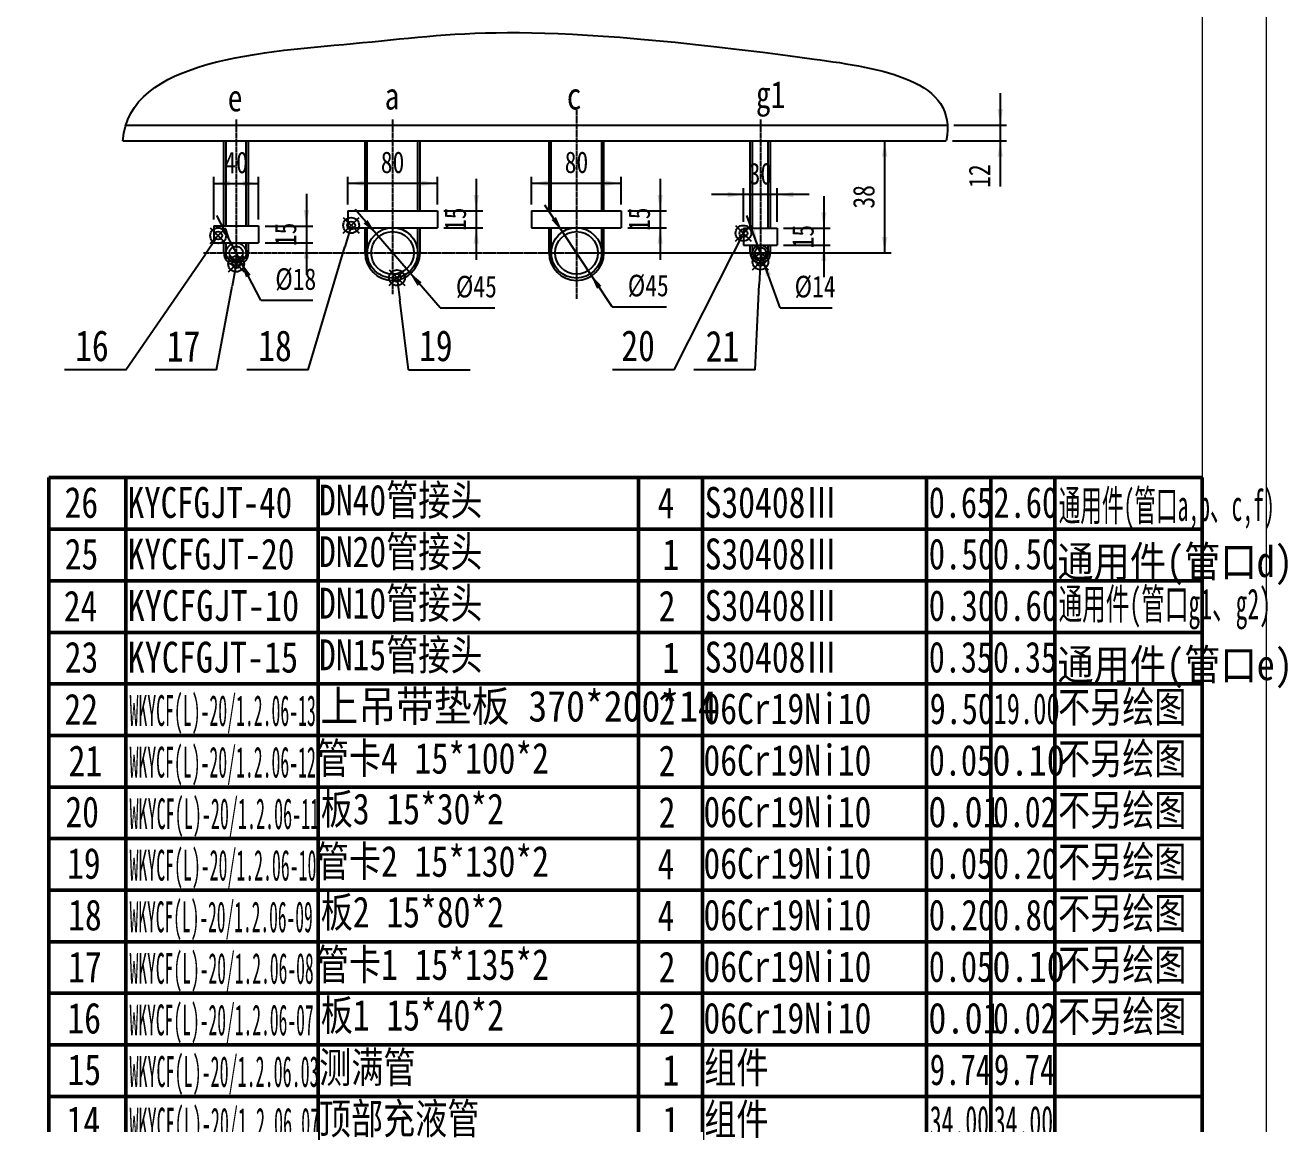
# Model space of a CAD drawing. Header units: millimetres. Extents: x 1505 to 130937, y -44938 to 37032.
# Drawn here: x 79370 to 82326, y 1 to 2573 of the extents above; entities that cross this region are included whole.
import ezdxf

# ---------------------------------------------------------------- set-up
doc = ezdxf.new("R2010")
doc.units = ezdxf.units.MM
doc.linetypes.add('AM_ISO08W050', pattern=[16, 13, -1, 1, -1])
for name, color, linetype, lineweight in [('1轮廓实线层', 7, 'Continuous', 18), ('AM_0', 7, 'Continuous', 50), ('AM_12', 7, 'Continuous', 50), ('AM_5', 3, 'Continuous', 25), ('AM_7', 4, 'AM_ISO08W050', 25), ('AM_PAREF', 4, 'Continuous', 25), ('CDRAFT0', 7, 'Continuous', 18), ('TILE1', 5, 'Continuous', 18)]:
    doc.layers.add(name, color=color, linetype=linetype, lineweight=lineweight)
doc.styles.get("Standard").update_dxf_attribs({"font": 'txt', "width": 0.8})
doc.styles.add('UserTxtStyle112', font='', dxfattribs={"width": 0.423876})
doc.styles.add('UserTxtStyle119', font='', dxfattribs={"width": 0.765565})
doc.styles.add('UserTxtStyle129', font='', dxfattribs={"width": 0.771336})
doc.styles.add('UserTxtStyle160', font='', dxfattribs={"width": 0.415421})
doc.styles.add('UserTxtStyle162', font='', dxfattribs={"width": 0.731679})
doc.styles.add('UserTxtStyle165', font='', dxfattribs={"width": 0.417623})
doc.styles.add('UserTxtStyle166', font='', dxfattribs={"width": 0.422585})
doc.styles.add('UserTxtStyle167', font='', dxfattribs={"width": 0.898034})
doc.styles.add('UserTxtStyle168', font='', dxfattribs={"width": 0.811929})
doc.styles.add('UserTxtStyle169', font='', dxfattribs={"width": 0.86124})
doc.styles.add('UserTxtStyle170', font='', dxfattribs={"width": 0.816706})
doc.styles.add('UserTxtStyle171', font='', dxfattribs={"width": 0.561509})
doc.styles.add('UserTxtStyle172', font='', dxfattribs={"width": 0.793719})
doc.styles.add('UserTxtStyle173', font='', dxfattribs={"width": 0.782704})
doc.styles.add('UserTxtStyle174', font='', dxfattribs={"width": 0.513872})
doc.styles.add('UserTxtStyle32', font='', dxfattribs={"width": 0.758962})
doc.styles.add('UserTxtStyle34', font='', dxfattribs={"width": 0.8628})
doc.styles.add('UserTxtStyle35', font='', dxfattribs={"width": 0.780367})
doc.styles.add('UserTxtStyle48', font='', dxfattribs={"width": 0.630578})
doc.styles.add('UserTxtStyle65', font='', dxfattribs={"width": 0.565364})
doc.styles.add('UserTxtStyle91', font='', dxfattribs={"width": 0.429014})
doc.styles.add('UserTxtStyle93', font='', dxfattribs={"width": 0.43037})
doc.styles.get('UserTxtStyle112').set_extended_font_data('宋体')
doc.styles.get('UserTxtStyle119').set_extended_font_data('宋体')
doc.styles.get('UserTxtStyle129').set_extended_font_data('宋体')
doc.styles.get('UserTxtStyle160').set_extended_font_data('宋体')
doc.styles.get('UserTxtStyle162').set_extended_font_data('宋体')
doc.styles.get('UserTxtStyle165').set_extended_font_data('宋体')
doc.styles.get('UserTxtStyle166').set_extended_font_data('宋体')
doc.styles.get('UserTxtStyle167').set_extended_font_data('宋体')
doc.styles.get('UserTxtStyle168').set_extended_font_data('宋体')
doc.styles.get('UserTxtStyle169').set_extended_font_data('宋体')
doc.styles.get('UserTxtStyle170').set_extended_font_data('宋体')
doc.styles.get('UserTxtStyle171').set_extended_font_data('宋体')
doc.styles.get('UserTxtStyle172').set_extended_font_data('宋体')
doc.styles.get('UserTxtStyle173').set_extended_font_data('宋体')
doc.styles.get('UserTxtStyle174').set_extended_font_data('宋体')
doc.styles.get('UserTxtStyle32').set_extended_font_data('宋体')
doc.styles.get('UserTxtStyle34').set_extended_font_data('宋体')
doc.styles.get('UserTxtStyle35').set_extended_font_data('宋体')
doc.styles.get('UserTxtStyle48').set_extended_font_data('宋体')
doc.styles.get('UserTxtStyle65').set_extended_font_data('宋体')
doc.styles.get('UserTxtStyle91').set_extended_font_data('宋体')
doc.styles.get('UserTxtStyle93').set_extended_font_data('宋体')
doc.dimstyles.new('AM_GB$0', dxfattribs={"dimtxt": 3.371484, "dimasz": 2.5, "dimexe": 1, "dimexo": 1, "dimgap": 2.088633, "dimtad": 1, "dimdsep": 46, "dimtxsty": 'Standard', "dimblk": 'NONE', "dimcen": 0, "dimdle": 5, "dimclrd": 256, "dimclre": 256, "dimclrt": 2, "dimadec": 0, "dimazin": 2, "dimtfac": 0.707107, "dimtdec": 3, "dimtmove": 2, "dimatfit": 3, "dimfxl": 1, "dimfrac": 2, "dimtolj": 1, "dimlwd": 18, "dimarcsym": 0})
doc.dimstyles.new('AM_GB$3', dxfattribs={"dimtxt": 3.371484, "dimasz": 2.5, "dimexe": 1, "dimexo": 1, "dimgap": 2.088633, "dimtad": 1, "dimdsep": 46, "dimtxsty": 'Standard', "dimblk": 'NONE', "dimcen": 0, "dimdle": 5, "dimclrd": 256, "dimclre": 256, "dimclrt": 2, "dimadec": 0, "dimazin": 2, "dimtfac": 0.707107, "dimtdec": 3, "dimtmove": 2, "dimatfit": 0, "dimfxl": 1, "dimfrac": 2, "dimtolj": 1, "dimlwd": 18, "dimarcsym": 0})

# ---------------------------------------------------------------- blocks, each defined once
blk = doc.blocks.new('*X742')
at = {"layer": 'CDRAFT0'}
blk.add_lwpolyline([(375, 150), (375, 12465), (8760, 12465), (8760, 150), (375, 150)], dxfattribs=at)
at = {"layer": 'TILE1'}
blk.add_lwpolyline([(0, 12615), (8910, 12615), (8910, 0), (0, 0)], dxfattribs=at)
blk = doc.blocks.new('*X787')
at = {"layer": 'AM_5'}
for points in [[(80028.3, 2103.3), (80034.6, 2140.8), (80022.1, 2140.8)], [(80028.3, 2064), (80034.6, 2026.5), (80022.1, 2026.5)]]:
    blk.add_hatch(color=256, dxfattribs=at).paths.add_polyline_path(points, flags=0)
for p, q in [((80028.3, 2178.3), (80028.3, 1989)), ((79931.4, 2103.3), (80043.3, 2103.3)), ((79931.4, 2064), (80043.3, 2064))]:
    blk.add_line(p, q, dxfattribs=at)
at = {"layer": 'AM_5', "color": 2, "insert": (79979.6, 2083.7), "char_height": 50.57, "width": 105, "attachment_point": 5, "rotation": 90, "line_spacing_factor": 1.37}
blk.add_mtext('15', dxfattribs=at)
blk = doc.blocks.new('_NONE')
blk = doc.blocks.new('*X788')
at = {"layer": 'AM_5'}
for points in [[(79811.4, 2203.1), (79848.9, 2209.3), (79848.9, 2196.8)], [(79916.4, 2203.1), (79878.9, 2209.3), (79878.9, 2196.8)]]:
    blk.add_hatch(color=256, dxfattribs=at).paths.add_polyline_path(points, flags=0)
for p, q in [((79811.4, 2118.3), (79811.4, 2218.1)), ((79916.4, 2118.3), (79916.4, 2218.1)), ((79811.4, 2203.1), (79916.4, 2203.1))]:
    blk.add_line(p, q, dxfattribs=at)
at = {"layer": 'AM_5', "color": 2, "insert": (79863.9, 2251.8), "char_height": 50.57, "width": 105, "attachment_point": 5, "line_spacing_factor": 1.37}
blk.add_mtext('40', dxfattribs=at)
blk = doc.blocks.new('*X789')
at = {"layer": 'AM_5'}
for points in [[(79853, 2061.3), (79830.2, 2091.7), (79841.3, 2097.5)], [(79874.8, 2019.4), (79886.6, 1983.2), (79897.7, 1989)]]:
    blk.add_hatch(color=256, dxfattribs=at).paths.add_polyline_path(points, flags=0)
for q in [(79818.4, 2127.9), (80043.2, 1929.3)]:
    blk.add_line((79921.7, 1929.3), q, dxfattribs=at)
at = {"layer": 'AM_5', "color": 2, "insert": (80003.4, 1978), "char_height": 50.57, "width": 147, "attachment_point": 5, "line_spacing_factor": 1.37}
blk.add_mtext('%%C18', dxfattribs=at)
blk = doc.blocks.new('*X790')
at = {"layer": 'AM_5'}
for points in [[(80426, 2138.8), (80432.2, 2176.3), (80419.7, 2176.3)], [(80426, 2099.4), (80432.2, 2061.9), (80419.7, 2061.9)]]:
    blk.add_hatch(color=256, dxfattribs=at).paths.add_polyline_path(points, flags=0)
for p, q in [((80426, 2213.8), (80426, 2024.4)), ((80350, 2138.8), (80441, 2138.8)), ((80350, 2099.4), (80441, 2099.4))]:
    blk.add_line(p, q, dxfattribs=at)
at = {"layer": 'AM_5', "color": 2, "insert": (80377.2, 2119.1), "char_height": 50.57, "width": 105, "attachment_point": 5, "rotation": 90, "line_spacing_factor": 1.37}
blk.add_mtext('15', dxfattribs=at)
blk = doc.blocks.new('*X791')
at = {"layer": 'AM_5'}
for points in [[(80125, 2203.5), (80162.5, 2209.7), (80162.5, 2197.2)], [(80335, 2203.5), (80297.5, 2209.7), (80297.5, 2197.2)]]:
    blk.add_hatch(color=256, dxfattribs=at).paths.add_polyline_path(points, flags=0)
for p, q in [((80125, 2153.8), (80125, 2218.5)), ((80335, 2153.8), (80335, 2218.5)), ((80125, 2203.5), (80335, 2203.5))]:
    blk.add_line(p, q, dxfattribs=at)
at = {"layer": 'AM_5', "color": 2, "insert": (80230, 2252.2), "char_height": 50.57, "width": 105, "attachment_point": 5, "line_spacing_factor": 1.37}
blk.add_mtext('80', dxfattribs=at)
blk = doc.blocks.new('*X792')
at = {"layer": 'AM_5'}
for points in [[(80191.3, 2085), (80162.1, 2109.2), (80171.5, 2117.4)], [(80268.7, 1995.7), (80288.5, 1963.3), (80298, 1971.5)]]:
    blk.add_hatch(color=256, dxfattribs=at).paths.add_polyline_path(points, flags=0)
for q in [(80142.2, 2141.7), (80469.1, 1911.6)]:
    blk.add_line((80341.6, 1911.6), q, dxfattribs=at)
at = {"layer": 'AM_5', "color": 2, "insert": (80426.3, 1960.3), "char_height": 50.57, "width": 159, "attachment_point": 5, "line_spacing_factor": 1.37}
blk.add_mtext('%%C45', dxfattribs=at)
blk = doc.blocks.new('*X793')
at = {"layer": 'AM_5'}
for points in [[(81239.7, 2098.1), (81246, 2135.6), (81233.5, 2135.6)], [(81239.7, 2058.7), (81246, 2021.2), (81233.5, 2021.2)]]:
    blk.add_hatch(color=256, dxfattribs=at).paths.add_polyline_path(points, flags=0)
for p, q in [((81239.7, 2173.1), (81239.7, 1983.7)), ((81145.7, 2098.1), (81254.7, 2098.1)), ((81145.7, 2058.7), (81254.7, 2058.7))]:
    blk.add_line(p, q, dxfattribs=at)
at = {"layer": 'AM_5', "color": 2, "insert": (81191, 2078.4), "char_height": 50.57, "width": 105, "attachment_point": 5, "rotation": 90, "line_spacing_factor": 1.37}
blk.add_mtext('15', dxfattribs=at)
blk = doc.blocks.new('*X794')
at = {"layer": 'AM_5'}
for points in [[(81051.9, 2176.9), (81014.4, 2170.6), (81014.4, 2183.1)], [(81130.7, 2176.9), (81168.2, 2170.6), (81168.2, 2183.1)]]:
    blk.add_hatch(color=256, dxfattribs=at).paths.add_polyline_path(points, flags=0)
for p, q in [((81051.9, 2113.1), (81051.9, 2191.9)), ((81130.7, 2113.1), (81130.7, 2191.9)), ((81205.7, 2176.9), (80976.9, 2176.9))]:
    blk.add_line(p, q, dxfattribs=at)
at = {"layer": 'AM_5', "color": 2, "insert": (81091.3, 2225.6), "char_height": 50.57, "width": 105, "attachment_point": 5, "line_spacing_factor": 1.37}
blk.add_mtext('30', dxfattribs=at)
blk = doc.blocks.new('*X795')
at = {"layer": 'AM_5'}
for points in [[(81085.1, 2057.6), (81066.5, 2090.8), (81078.3, 2095)], [(81097.5, 2023.1), (81104.3, 1985.7), (81116.1, 1989.9)]]:
    blk.add_hatch(color=256, dxfattribs=at).paths.add_polyline_path(points, flags=0)
for q in [(81059.7, 2128.2), (81259, 1911.7)]:
    blk.add_line((81137.5, 1911.7), q, dxfattribs=at)
at = {"layer": 'AM_5', "color": 2, "insert": (81219.3, 1960.4), "char_height": 50.57, "width": 150, "attachment_point": 5, "line_spacing_factor": 1.37}
blk.add_mtext('%%C14', dxfattribs=at)
blk = doc.blocks.new('*X796')
at = {"layer": 'AM_PAREF'}
for p, q in [((79803.3, 2062.4), (79840, 2099.1)), ((79803.3, 2099.1), (79840, 2062.4))]:
    blk.add_line(p, q, dxfattribs=at)
blk.add_circle((79821.7, 2080.8), 18.4, dxfattribs=at)
blk = doc.blocks.new('*X797')
at = {"layer": 'AM_PAREF'}
for p, q in [((79845.6, 1996), (79882.3, 2032.7)), ((79845.6, 2032.7), (79882.3, 1996))]:
    blk.add_line(p, q, dxfattribs=at)
for radius in [18.4, 9.19]:
    blk.add_circle((79863.9, 2014.3), radius, dxfattribs=at)
blk = doc.blocks.new('*X798')
at = {"layer": 'AM_PAREF'}
for p, q in [((81033.1, 2068.1), (81069.8, 2104.8)), ((81033.1, 2104.8), (81069.8, 2068.1))]:
    blk.add_line(p, q, dxfattribs=at)
blk.add_circle((81051.4, 2086.4), 18.4, dxfattribs=at)
blk = doc.blocks.new('*X799')
at = {"layer": 'AM_PAREF'}
for p, q in [((81072.9, 2000.8), (81109.7, 2037.6)), ((81072.9, 2037.6), (81109.7, 2000.8))]:
    blk.add_line(p, q, dxfattribs=at)
for radius in [18.4, 9.19]:
    blk.add_circle((81091.3, 2019.2), radius, dxfattribs=at)
blk = doc.blocks.new('*X814')
at = {"layer": 'AM_PAREF'}
for p, q in [((80114.7, 2086.4), (80151.5, 2123.2)), ((80114.7, 2123.2), (80151.5, 2086.4))]:
    blk.add_line(p, q, dxfattribs=at)
blk.add_circle((80133.1, 2104.8), 18.4, dxfattribs=at)
blk = doc.blocks.new('*X815')
at = {"layer": 'AM_PAREF'}
for p, q in [((80222, 1963.8), (80258.8, 2000.6)), ((80222, 2000.6), (80258.8, 1963.8))]:
    blk.add_line(p, q, dxfattribs=at)
blk.add_circle((80240.4, 1982.2), 18.4, dxfattribs=at)
blk = doc.blocks.new('*X833')
at = {"layer": 'AM_5'}
for points in [[(80856.6, 2138.8), (80862.8, 2176.3), (80850.3, 2176.3)], [(80856.6, 2099.4), (80862.8, 2061.9), (80850.3, 2061.9)]]:
    blk.add_hatch(color=256, dxfattribs=at).paths.add_polyline_path(points, flags=0)
for p, q in [((80856.6, 2213.8), (80856.6, 2024.4)), ((80780.6, 2138.8), (80871.6, 2138.8)), ((80780.6, 2099.4), (80871.6, 2099.4))]:
    blk.add_line(p, q, dxfattribs=at)
at = {"layer": 'AM_5', "color": 2, "insert": (80807.8, 2119.1), "char_height": 50.57, "width": 105, "attachment_point": 5, "rotation": 90, "line_spacing_factor": 1.37}
blk.add_mtext('15', dxfattribs=at)
blk = doc.blocks.new('*X834')
at = {"layer": 'AM_5'}
for points in [[(80555.6, 2203.5), (80593.1, 2209.7), (80593.1, 2197.2)], [(80765.6, 2203.5), (80728.1, 2209.7), (80728.1, 2197.2)]]:
    blk.add_hatch(color=256, dxfattribs=at).paths.add_polyline_path(points, flags=0)
for p, q in [((80555.6, 2153.8), (80555.6, 2218.5)), ((80765.6, 2153.8), (80765.6, 2218.5)), ((80555.6, 2203.5), (80765.6, 2203.5))]:
    blk.add_line(p, q, dxfattribs=at)
at = {"layer": 'AM_5', "color": 2, "insert": (80660.6, 2252.2), "char_height": 50.57, "width": 105, "attachment_point": 5, "line_spacing_factor": 1.37}
blk.add_mtext('80', dxfattribs=at)
blk = doc.blocks.new('*X835')
at = {"layer": 'AM_5'}
for points in [[(80628.1, 2089.7), (80602.2, 2117.5), (80612.7, 2124.4)], [(80693.1, 1991), (80708.6, 1956.3), (80719, 1963.2)]]:
    blk.add_hatch(color=256, dxfattribs=at).paths.add_polyline_path(points, flags=0)
for q in [(80586.8, 2152.3), (80871.4, 1914.1)]:
    blk.add_line((80743.9, 1914.1), q, dxfattribs=at)
at = {"layer": 'AM_5', "color": 2, "insert": (80828.7, 1962.8), "char_height": 50.57, "width": 159, "attachment_point": 5, "line_spacing_factor": 1.37}
blk.add_mtext('%%C45', dxfattribs=at)
blk = doc.blocks.new('*X836')
at = {"layer": 'AM_5'}
for points in [[(81382.3, 2302.8), (81376, 2265.3), (81388.5, 2265.3)], [(81382.3, 2040.3), (81376, 2077.8), (81388.5, 2077.8)]]:
    blk.add_hatch(color=256, dxfattribs=at).paths.add_polyline_path(points, flags=0)
for p, q in [((81245.5, 2302.8), (81397.3, 2302.8)), ((81382.3, 2040.3), (81382.3, 2302.8)), ((81297.3, 2040.3), (81397.3, 2040.3))]:
    blk.add_line(p, q, dxfattribs=at)
at = {"layer": 'AM_5', "color": 2, "insert": (81333.5, 2171.6), "char_height": 50.57, "width": 105, "attachment_point": 5, "rotation": 90, "line_spacing_factor": 1.37}
blk.add_mtext('38', dxfattribs=at)
blk = doc.blocks.new('*X875')
at = {"layer": 'AM_5'}
for points in [[(81652.8, 2339.6), (81659, 2377.1), (81646.5, 2377.1)], [(81652.8, 2302.8), (81659, 2265.3), (81646.5, 2265.3)]]:
    blk.add_hatch(color=256, dxfattribs=at).paths.add_polyline_path(points, flags=0)
for p, q in [((81652.8, 2414.6), (81652.8, 2196.2)), ((81544.3, 2339.6), (81667.8, 2339.6)), ((81541.1, 2302.8), (81667.8, 2302.8))]:
    blk.add_line(p, q, dxfattribs=at)
at = {"layer": 'AM_5', "color": 2, "insert": (81604, 2220.2), "char_height": 50.57, "width": 105, "attachment_point": 5, "rotation": 90, "line_spacing_factor": 1.37}
blk.add_mtext('12', dxfattribs=at)
blk = doc.blocks.new('*X944')
at = {"layer": 'AM_0', "color": 7}
blk.add_line((79425.5, 1514.1), (82125.5, 1514.1), dxfattribs=at)
at = {"layer": 'AM_0', "color": 1}
for p, q in [((79605.5, 1514.1), (79605.5, 1393.3)), ((80055.5, 1514.1), (80055.5, 1393.3)), ((80805.5, 1514.1), (80805.5, 1393.3)), ((80955.5, 1514.1), (80955.5, 1393.3)), ((81480.5, 1514.1), (81480.5, 1393.3)), ((81630.5, 1514.1), (81630.5, 1393.3)), ((81780.5, 1514.1), (81780.5, 1393.3)), ((79425.5, 1393.3), (82125.5, 1393.3)), ((79605.5, 1393.3), (79605.5, 1272.6)), ((80055.5, 1393.3), (80055.5, 1272.6)), ((80805.5, 1393.3), (80805.5, 1272.6)), ((80955.5, 1393.3), (80955.5, 1272.6)), ((81480.5, 1393.3), (81480.5, 1272.6)), ((81630.5, 1393.3), (81630.5, 1272.6)), ((81780.5, 1393.3), (81780.5, 1272.6)), ((79425.5, 1272.6), (82125.5, 1272.6)), ((79605.5, 1272.6), (79605.5, 1151.8)), ((80055.5, 1272.6), (80055.5, 1151.8)), ((80805.5, 1272.6), (80805.5, 1151.8)), ((80955.5, 1272.6), (80955.5, 1151.8)), ((81480.5, 1272.6), (81480.5, 1151.8)), ((81630.5, 1272.6), (81630.5, 1151.8)), ((81780.5, 1272.6), (81780.5, 1151.8)), ((79425.5, 1151.8), (82125.5, 1151.8)), ((79605.5, 1151.8), (79605.5, 1031.1)), ((80055.5, 1151.8), (80055.5, 1031.1)), ((80805.5, 1151.8), (80805.5, 1031.1)), ((80955.5, 1151.8), (80955.5, 1031.1)), ((81480.5, 1151.8), (81480.5, 1031.1)), ((81630.5, 1151.8), (81630.5, 1031.1)), ((81780.5, 1151.8), (81780.5, 1031.1)), ((79425.5, 1031.1), (82125.5, 1031.1)), ((79605.5, 1031.1), (79605.5, 910.3)), ((80055.5, 1031.1), (80055.5, 910.3)), ((80805.5, 1031.1), (80805.5, 910.3)), ((80955.5, 1031.1), (80955.5, 910.3)), ((81480.5, 1031.1), (81480.5, 910.3)), ((81630.5, 1031.1), (81630.5, 910.3)), ((81780.5, 1031.1), (81780.5, 910.3)), ((79425.5, 910.3), (82125.5, 910.3)), ((79605.5, 910.3), (79605.5, 789.6)), ((80055.5, 910.3), (80055.5, 789.6)), ((80805.5, 910.3), (80805.5, 789.6)), ((80955.5, 910.3), (80955.5, 789.6)), ((81480.5, 910.3), (81480.5, 789.6)), ((81630.5, 910.3), (81630.5, 789.6)), ((81780.5, 910.3), (81780.5, 789.6)), ((79425.5, 789.6), (82125.5, 789.6)), ((79605.5, 789.6), (79605.5, 668.8)), ((80055.5, 789.6), (80055.5, 668.8)), ((80805.5, 789.6), (80805.5, 668.8)), ((80955.5, 789.6), (80955.5, 668.8)), ((81480.5, 789.6), (81480.5, 668.8)), ((81630.5, 789.6), (81630.5, 668.8)), ((81780.5, 789.6), (81780.5, 668.8)), ((79425.5, 668.8), (82125.5, 668.8)), ((79605.5, 668.8), (79605.5, 548.1)), ((80055.5, 668.8), (80055.5, 548.1)), ((80805.5, 668.8), (80805.5, 548.1)), ((80955.5, 668.8), (80955.5, 548.1)), ((81480.5, 668.8), (81480.5, 548.1)), ((81630.5, 668.8), (81630.5, 548.1)), ((81780.5, 668.8), (81780.5, 548.1)), ((79425.5, 548.1), (82125.5, 548.1)), ((79605.5, 548.1), (79605.5, 427.3)), ((80055.5, 548.1), (80055.5, 427.3)), ((80805.5, 548.1), (80805.5, 427.3)), ((80955.5, 548.1), (80955.5, 427.3)), ((81480.5, 548.1), (81480.5, 427.3)), ((81630.5, 548.1), (81630.5, 427.3)), ((81780.5, 548.1), (81780.5, 427.3)), ((79425.5, 427.3), (82125.5, 427.3)), ((79605.5, 427.3), (79605.5, 306.6)), ((80055.5, 427.3), (80055.5, 306.6)), ((80805.5, 427.3), (80805.5, 306.6)), ((80955.5, 427.3), (80955.5, 306.6)), ((81480.5, 427.3), (81480.5, 306.6)), ((81630.5, 427.3), (81630.5, 306.6)), ((81780.5, 427.3), (81780.5, 306.6)), ((79425.5, 306.6), (82125.5, 306.6)), ((79605.5, 306.6), (79605.5, 185.8)), ((80055.5, 306.6), (80055.5, 185.8)), ((80805.5, 306.6), (80805.5, 185.8)), ((80955.5, 306.6), (80955.5, 185.8)), ((81480.5, 306.6), (81480.5, 185.8)), ((81630.5, 306.6), (81630.5, 185.8)), ((81780.5, 306.6), (81780.5, 185.8)), ((79425.5, 185.8), (82125.5, 185.8)), ((79605.5, 185.8), (79605.5, 65.1)), ((80055.5, 185.8), (80055.5, 65.1)), ((80805.5, 185.8), (80805.5, 65.1)), ((80955.5, 185.8), (80955.5, 65.1)), ((81480.5, 185.8), (81480.5, 65.1)), ((81630.5, 185.8), (81630.5, 65.1)), ((81780.5, 185.8), (81780.5, 65.1)), ((79425.5, 65.1), (82125.5, 65.1)), ((79605.5, 65.1), (79605.5, -55.7)), ((80055.5, 65.1), (80055.5, -55.7)), ((80805.5, 65.1), (80805.5, -55.7)), ((80955.5, 65.1), (80955.5, -55.7)), ((81480.5, 65.1), (81480.5, -55.7)), ((81630.5, 65.1), (81630.5, -55.7)), ((81780.5, 65.1), (81780.5, -55.7))]:
    blk.add_line(p, q, dxfattribs=at)
at = {"layer": 'AM_0', "color": 7}
blk.add_lwpolyline([(79425.5, 1514.1), (79425.5, -1746.2), (82125.5, -1746.2), (82125.5, 1514.1)], dxfattribs=at)
at = {"layer": 'AM_0', "color": 2, "line_spacing_factor": 1.37}
for s, insert, char_height, width, attachment_point in [('DN40管接头', (80057.8, 1497.7), 72.25, 698.857, 1), ('26', (79462.1, 1418.8), 72.25, 99.643, 7), ('4', (80850.5, 1418.8), 72.2, 48.214, 7), ('S30408Ⅲ', (80960.8, 1418.8), 72.25, 437.225, 7), ('25', (79462.4, 1298), 72.25, 102.857, 7), ('DN20管接头', (80057.8, 1376.9), 72.25, 698.857, 1), ('1', (80861.8, 1298.1), 72.2, 30, 7), ('S30408Ⅲ', (80960.8, 1298.1), 72.25, 437.225, 7), ('24', (79460.2, 1177.3), 72.25, 106.071, 7), ('DN10管接头', (80057.8, 1256.2), 72.25, 673.143, 1), ('2', (80853, 1177.3), 72.2, 45, 7), ('S30408Ⅲ', (80960.8, 1177.3), 72.25, 437.225, 7), ('23', (79462.4, 1056.5), 72.25, 102.857, 7), ('DN15管接头', (80057.8, 1135.4), 72.25, 664.571, 1), ('1', (80861.8, 1056.6), 72.2, 30, 7), ('S30408Ⅲ', (80960.8, 1056.6), 72.25, 437.225, 7), ('22', (79461.7, 935.8), 72.25, 102.857, 7), ('2', (80853, 935.8), 72.2, 45, 7), ('06Cr19Ni10', (80957.9, 935.8), 72.25, 514.286, 7), ('不另绘图', (81788.2, 1013.3), 72.25, 465, 1), ('管卡4 15*100*2', (80052.8, 893.2), 72.246, 961.143, 1), ('06Cr19Ni10', (80957.9, 815.1), 72.25, 514.286, 7), ('不另绘图', (81788.2, 892.6), 72.25, 465, 1), ('21', (79471.5, 815), 72.25, 73.929, 7), ('2', (80853, 815), 72.2, 45, 7), ('板3 15*30*2', (80061.9, 694.3), 72.25, 574.42, 7), ('06Cr19Ni10', (80957.9, 694.3), 72.25, 514.286, 7), ('不另绘图', (81788.2, 771.8), 72.25, 465, 1), ('20', (79464, 694.3), 72.25, 102.857, 7), ('2', (80853, 694.3), 72.2, 45, 7), ('管卡2 15*130*2', (80052.8, 651.7), 72.246, 952.571, 1), ('06Cr19Ni10', (80957.9, 573.6), 72.25, 514.286, 7), ('不另绘图', (81788.2, 651.1), 72.25, 465, 1), ('19', (79467.9, 573.6), 72.25, 86.786, 7), ('4', (80850.5, 573.6), 72.2, 48.214, 7), ('板2 15*80*2', (80061.9, 452.8), 72.25, 574.42, 7), ('不另绘图', (81788.2, 530.3), 72.25, 465, 1), ('18', (79470.5, 452.8), 72.25, 90, 7), ('4', (80850.5, 452.8), 72.2, 48.214, 7), ('06Cr19Ni10', (80957.9, 452.8), 72.25, 514.286, 7), ('管卡1 15*135*2', (80052.8, 410.2), 72.246, 918.286, 1), ('不另绘图', (81788.2, 409.6), 72.25, 465, 1), ('17', (79470.5, 332.1), 72.25, 90, 7), ('2', (80853, 332), 72.2, 45, 7), ('06Cr19Ni10', (80957.9, 332.1), 72.25, 514.286, 7), ('板1 15*40*2', (80061.9, 211.3), 72.25, 561.562, 7), ('不另绘图', (81788.2, 288.8), 72.25, 465, 1), ('16', (79468.7, 211.3), 72.25, 86.786, 7), ('2', (80853, 211.3), 72.2, 45, 7), ('06Cr19Ni10', (80957.9, 211.3), 72.25, 514.286, 7), ('测满管', (80058.3, 169.3), 72.25, 340, 1), ('组件', (80959.9, 168.7), 72.25, 228, 1), ('15', (79469, 90.6), 72.25, 90, 7), ('1', (80861.8, 90.6), 72.2, 30, 7), ('顶部充液管', (80057.6, 49.2), 72.25, 577, 1), ('14', (79466.8, -30.2), 72.25, 93.214, 7), ('1', (80861.8, -30.2), 72.2, 30, 7), ('组件', (80959.9, 47.9), 72.25, 228, 1)]:
    blk.add_mtext(s, dxfattribs=dict(at, insert=insert, char_height=char_height, width=width, attachment_point=attachment_point))
for s, insert, char_height, width, attachment_point, style in [('KYCFGJT-40', (79610.2, 1418.7), 72.25, 606.945, 7, 'UserTxtStyle173'), ('0.65', (81485.5, 1418.8), 72.25, 184.556, 7, 'UserTxtStyle119'), ('2.60', (81636.8, 1418.8), 72.25, 185.947, 7, 'UserTxtStyle129'), ('通用件(管口a,b、c,f)', (81789.6, 1485.1), 72.246, 711.402, 1, 'UserTxtStyle174'), ('KYCFGJT-20', (79610.1, 1297.9), 72.25, 615.487, 7, 'UserTxtStyle172'), ('0.50', (81485.3, 1298.1), 72.25, 188.124, 7, 'UserTxtStyle35'), ('0.50', (81635.3, 1298.1), 72.25, 188.124, 7, 'UserTxtStyle35'), ('通用件(管口d)', (81786.5, 1353.7), 72.25, 789.265, 1, 'UserTxtStyle169'), ('KYCFGJT-10', (79609.9, 1177.2), 72.25, 620.186, 7, 'UserTxtStyle170'), ('0.30', (81485.3, 1177.3), 72.25, 188.124, 7, 'UserTxtStyle35'), ('0.60', (81635.3, 1177.3), 72.25, 188.124, 7, 'UserTxtStyle35'), ('通用件(管口g1、g2)', (81789.2, 1254.4), 72.246, 753.286, 1, 'UserTxtStyle171'), ('KYCFGJT-15', (79609.9, 1056.4), 72.25, 616.559, 7, 'UserTxtStyle168'), ('0.35', (81485.5, 1056.6), 72.25, 184.556, 7, 'UserTxtStyle119'), ('0.35', (81635.5, 1056.6), 72.25, 184.556, 7, 'UserTxtStyle119'), ('通用件(管口e)', (81786.5, 1112.2), 72.25, 789.265, 1, 'UserTxtStyle169'), ('WKYCF(L)-20/1.2.06-13', (79614.3, 913.3), 72.246, 636.707, 7, 'UserTxtStyle166'), ('上吊带垫板 370*200*14', (80061.4, 1015.2), 72.246, 1618.225, 1, 'UserTxtStyle167'), ('9.50', (81487.6, 935.8), 72.25, 184.556, 7, 'UserTxtStyle119'), ('19.00', (81637, 935.8), 72.25, 187.233, 7, 'UserTxtStyle48'), ('WKYCF(L)-20/1.2.06-12', (79614.3, 792.6), 72.246, 635.82, 7, 'UserTxtStyle166'), ('0.05', (81485.5, 815.1), 72.25, 184.556, 7, 'UserTxtStyle119'), ('0.10', (81634.4, 815.1), 72.25, 194.05, 7, 'UserTxtStyle34'), ('WKYCF(L)-20/1.2.06-11', (79614.2, 671.8), 72.246, 632.874, 7, 'UserTxtStyle93'), ('0.01', (81484.4, 694.3), 72.25, 176.797, 7, 'UserTxtStyle34'), ('0.02', (81635.6, 694.3), 72.25, 182.964, 7, 'UserTxtStyle32'), ('WKYCF(L)-20/1.2.06-10', (79614.3, 551.1), 72.246, 638.652, 7, 'UserTxtStyle112'), ('0.05', (81485.5, 573.6), 72.25, 184.556, 7, 'UserTxtStyle119'), ('0.20', (81635.3, 573.5), 72.25, 188.124, 7, 'UserTxtStyle35'), ('WKYCF(L)-20/1.2.06-09', (79614.4, 430.3), 72.246, 630.921, 7, 'UserTxtStyle160'), ('0.20', (81485.3, 452.8), 72.25, 188.124, 7, 'UserTxtStyle35'), ('0.80', (81635.3, 452.8), 72.25, 188.124, 7, 'UserTxtStyle35'), ('WKYCF(L)-20/1.2.06-08', (79614.3, 309.6), 72.246, 635.943, 7, 'UserTxtStyle165'), ('0.05', (81485.5, 332.1), 72.25, 184.556, 7, 'UserTxtStyle119'), ('0.10', (81634.4, 332.1), 72.25, 194.05, 7, 'UserTxtStyle34'), ('WKYCF(L)-20/1.2.06-07', (79614.3, 188.8), 72.246, 635.943, 7, 'UserTxtStyle165'), ('0.01', (81484.4, 211.3), 72.25, 176.797, 7, 'UserTxtStyle34'), ('0.02', (81635.6, 211.3), 72.25, 182.964, 7, 'UserTxtStyle32'), ('WKYCF(L)-20/1.2.06.03', (79614.2, 68.1), 72.246, 625.709, 7, 'UserTxtStyle91'), ('9.74', (81487.9, 90.6), 72.25, 179.327, 7, 'UserTxtStyle162'), ('9.74', (81637.9, 90.6), 72.25, 179.327, 7, 'UserTxtStyle162'), ('WKYCF(L)-20/1.2.06.07', (79614.2, -52.7), 72.246, 627.687, 7, 'UserTxtStyle93'), ('34.00', (81487.7, -30.2), 72.25, 177.181, 7, 'UserTxtStyle65'), ('34.00', (81637.7, -30.2), 72.25, 177.181, 7, 'UserTxtStyle65')]:
    blk.add_mtext(s, dxfattribs=dict(at, insert=insert, char_height=char_height, width=width, attachment_point=attachment_point, style=style))
blk = doc.blocks.new('*X960')
at = {"layer": 'AM_5', "color": 3}
for p, q in [((79816.4, 2073), (79791.9, 2037.5)), ((79605.5, 1766.2), (79791.9, 2037.5)), ((79605.5, 1766.2), (79461.8, 1766.2))]:
    blk.add_line(p, q, dxfattribs=at)
blk.add_circle((79821.7, 2080.8), 9.37, dxfattribs=at)
at = {"layer": 'AM_5', "color": 2, "insert": (79486.8, 1785.8), "char_height": 72.25, "width": 86.786, "attachment_point": 7, "line_spacing_factor": 1.37}
blk.add_mtext('16', dxfattribs=at)
blk = doc.blocks.new('*X961')
at = {"layer": 'AM_5', "color": 3}
for p, q in [((79862.2, 2005.1), (79854.4, 1962.7)), ((79818.2, 1766.2), (79854.4, 1962.7)), ((79818.2, 1766.2), (79674.5, 1766.2))]:
    blk.add_line(p, q, dxfattribs=at)
blk.add_circle((79863.9, 2014.3), 9.37, dxfattribs=at)
at = {"layer": 'AM_5', "color": 2, "insert": (79701.3, 1785.8), "char_height": 72.25, "width": 90, "attachment_point": 7, "line_spacing_factor": 1.37}
blk.add_mtext('17', dxfattribs=at)
blk = doc.blocks.new('*X962')
at = {"layer": 'AM_5', "color": 3}
for p, q in [((80130.4, 2095.8), (80118.2, 2054.5)), ((80032.5, 1766.2), (80118.2, 2054.5)), ((80032.5, 1766.2), (79888.8, 1766.2))]:
    blk.add_line(p, q, dxfattribs=at)
blk.add_circle((80133.1, 2104.8), 9.37, dxfattribs=at)
at = {"layer": 'AM_5', "color": 2, "insert": (79915.6, 1785.8), "char_height": 72.25, "width": 90, "attachment_point": 7, "line_spacing_factor": 1.37}
blk.add_mtext('18', dxfattribs=at)
blk = doc.blocks.new('*X963')
at = {"layer": 'AM_5', "color": 3}
for p, q in [((80241.6, 1972.9), (80247, 1930.1)), ((80267.7, 1766.2), (80247, 1930.1)), ((80267.7, 1766.2), (80411.4, 1766.2))]:
    blk.add_line(p, q, dxfattribs=at)
blk.add_circle((80240.4, 1982.2), 9.37, dxfattribs=at)
at = {"layer": 'AM_5', "color": 2, "insert": (80291.9, 1785.8), "char_height": 72.25, "width": 86.786, "attachment_point": 7, "line_spacing_factor": 1.37}
blk.add_mtext('19', dxfattribs=at)
blk = doc.blocks.new('*X964')
at = {"layer": 'AM_5', "color": 3}
for p, q in [((81047.2, 2078.1), (81027.7, 2039.6)), ((80889.1, 1766.2), (81027.7, 2039.6)), ((80889.1, 1766.2), (80745.3, 1766.2))]:
    blk.add_line(p, q, dxfattribs=at)
blk.add_circle((81051.4, 2086.4), 9.38, dxfattribs=at)
at = {"layer": 'AM_5', "color": 2, "insert": (80765.6, 1785.8), "char_height": 72.25, "width": 102.857, "attachment_point": 7, "line_spacing_factor": 1.37}
blk.add_mtext('20', dxfattribs=at)
blk = doc.blocks.new('*X965')
at = {"layer": 'AM_5', "color": 3}
for p, q in [((81090.8, 2009.8), (81088.7, 1966.7)), ((81078.9, 1766.2), (81088.7, 1966.7)), ((81078.9, 1766.2), (80935.1, 1766.2))]:
    blk.add_line(p, q, dxfattribs=at)
blk.add_circle((81091.3, 2019.2), 9.38, dxfattribs=at)
at = {"layer": 'AM_5', "color": 2, "insert": (80963, 1785.8), "char_height": 72.25, "width": 73.929, "attachment_point": 7, "line_spacing_factor": 1.37}
blk.add_mtext('21', dxfattribs=at)

msp = doc.modelspace()

# ---------------------------------------------------------------- linework, layer by layer
at = {"layer": '1轮廓实线层', "linetype": 'ByBlock', "lineweight": -2, "ltscale": 0.2}
for p, q in [((79605.12625, 2339.59998), (81529.34432, 2339.59998)), ((79598.43166, 2302.84998), (81526.1384, 2302.84998)), ((79835.0511, 2103.34998), (79835.0511, 2302.84998)), ((79840.3011, 2103.34998), (79840.3011, 2302.84998)), ((79887.5511, 2103.34998), (79887.5511, 2302.84998)), ((79892.8011, 2103.34998), (79892.8011, 2302.84998)), ((80165.69547, 2138.78748), (80165.69547, 2302.84998)), ((80170.94547, 2138.78748), (80170.94547, 2302.84998)), ((80294.32047, 2138.78748), (80294.32047, 2302.84998)), ((80596.31062, 2138.78748), (80596.31062, 2302.84998)), ((80719.68562, 2138.78748), (80719.68562, 2302.84998)), ((80724.93562, 2138.78748), (80724.93562, 2302.84998)), ((81067.65513, 2098.09998), (81067.65513, 2302.84998)), ((81072.90513, 2098.09998), (81072.90513, 2302.84998)), ((81109.65513, 2098.09998), (81109.65513, 2302.84998)), ((81114.90513, 2098.09998), (81114.90513, 2302.84998)), ((80125.00797, 2138.78748), (80125.00797, 2099.41248)), ((80125.00797, 2138.78748), (80335.00797, 2138.78748)), ((80335.00797, 2138.78748), (80335.00797, 2099.41248)), ((80555.62312, 2138.78748), (80555.62312, 2099.41248)), ((80555.62312, 2138.78748), (80765.62312, 2138.78748)), ((80765.62312, 2138.78748), (80765.62312, 2099.41248)), ((79811.4261, 2103.34998), (79811.4261, 2063.97498)), ((79811.4261, 2103.34998), (79916.4261, 2103.34998)), ((79916.4261, 2103.34998), (79916.4261, 2063.97498)), ((80125.00797, 2099.41248), (80335.00797, 2099.41248)), ((80165.69547, 2040.34998), (80165.69547, 2099.41248)), ((80170.94547, 2040.34998), (80170.94547, 2099.41248)), ((80289.07047, 2040.34998), (80289.07047, 2099.41248)), ((80294.32047, 2040.34998), (80294.32047, 2099.41248)), ((80555.62312, 2099.41248), (80765.62312, 2099.41248)), ((80596.31062, 2040.34998), (80596.31062, 2099.41248)), ((80601.56062, 2040.34998), (80601.56062, 2099.41248)), ((80719.68562, 2040.34998), (80719.68562, 2099.41248)), ((80724.93562, 2040.34998), (80724.93562, 2099.41248)), ((81051.90513, 2098.09998), (81051.90513, 2058.72498)), ((81051.90513, 2098.09998), (81130.65513, 2098.09998)), ((81130.65513, 2098.09998), (81130.65513, 2058.72498)), ((79811.4261, 2063.97498), (79916.4261, 2063.97498)), ((79835.0511, 2040.34998), (79835.0511, 2063.97498)), ((79840.3011, 2040.34998), (79840.3011, 2063.97498)), ((79887.5511, 2040.34998), (79887.5511, 2063.97498)), ((79892.8011, 2040.34998), (79892.8011, 2063.97498)), ((81051.90513, 2058.72498), (81130.65513, 2058.72498)), ((81067.65513, 2040.34998), (81067.65513, 2058.72498)), ((81072.90513, 2040.34998), (81072.90513, 2058.72498)), ((81109.65513, 2040.34998), (81109.65513, 2058.72498)), ((81114.90513, 2040.34998), (81114.90513, 2058.72498))]:
    msp.add_line(p, q, dxfattribs=at)
for centre, radius in [((80230.00797, 2040.34998), 59.0625), ((80660.62312, 2040.34998), 59.0625), ((80230.00797, 2040.34998), 49.875), ((80660.62312, 2040.34998), 49.875), ((79863.9261, 2040.34998), 23.625), ((79863.9261, 2040.34998), 15.75), ((81091.28013, 2040.34998), 18.375), ((81091.28013, 2040.34998), 13.125)]:
    msp.add_circle(centre, radius, dxfattribs=at)
for centre, radius in [((79863.9261, 2040.34998), 28.875), ((80230.00797, 2040.34998), 64.3125), ((80660.62312, 2040.34998), 64.3125), ((81091.28013, 2040.34998), 23.625)]:
    msp.add_arc(centre, radius, 180, 0, dxfattribs=at)
at = {"layer": 'AM_5'}
for p, q in [((80289.07047, 2138.78748), (80289.07047, 2302.84998)), ((80601.56062, 2138.78748), (80601.56062, 2302.84998))]:
    msp.add_line(p, q, dxfattribs=at)
msp.add_open_spline([(79598.43166, 2302.84998), (79612.25698, 2495.79208), (80253.58001, 2526.27347), (80582.73976, 2592.45094), (81556.89857, 2445.22872), (81526.1384, 2302.84998)], degree=3, knots=[0, 0, 0, 0, 1014.4066523038, 2058.6627266947, 2302.1144279374, 2302.1144279374, 2302.1144279374, 2302.1144279374], dxfattribs=at)
at = {"layer": 'AM_7', "linetype": 'AM_ISO08W050', "lineweight": 25}
for p, q in [((80660.62312, 2374.87015), (80660.62312, 1932.58336)), ((79863.9261, 2352.97144), (79863.9261, 2008.36131)), ((80230.00797, 2352.97144), (80230.00797, 1943.57009)), ((81091.28013, 2352.97144), (81091.28013, 2008.36131)), ((79787.19983, 2040.34998), (81377.147, 2040.34998)), ((81054.40213, 2040.34998), (81125.14758, 2040.34998))]:
    msp.add_line(p, q, dxfattribs=at)

# ---------------------------------------------------------------- block references
at = {"layer": 'AM_0', "linetype": 'Continuous', "lineweight": 18}
msp.add_blockref('*X742', (73365.54772, -2571.19259), dxfattribs=at)
at = {"layer": 'AM_0'}
msp.add_blockref('*X944', (0, 0), dxfattribs=at)
at = {"layer": 'AM_12'}
for name in ['*X796', '*X814', '*X798', '*X797', '*X799', '*X815']:
    msp.add_blockref(name, (0, 0), dxfattribs=at)
at = {"layer": 'AM_5'}
for name in ['*X962', '*X960', '*X964', '*X961', '*X965', '*X963']:
    msp.add_blockref(name, (0, 0), dxfattribs=at)

# ---------------------------------------------------------------- texts
at = {"layer": 'AM_5', "color": 2, "attachment_point": 7, "line_spacing_factor": 1.37}
for s, insert, char_height, width in [('a', (80211.63228, 2375.03687), 63.21533, 33.75), ('c', (80637.89787, 2375.03687), 63.21533, 33.75), ('g1', (81080.80246, 2358.81434), 63.215332, 67.5), ('e', (79844.17037, 2370.77507), 63.21533, 33.75)]:
    msp.add_mtext(s, dxfattribs=dict(at, insert=insert, char_height=char_height, width=width))

# ---------------------------------------------------------------- dimensions: what is measured, and where the dimension line sits
at = {"layer": 'AM_5'}
for base, p1, p2, text, picture, middle in [((81652.79625, 2302.84998), (81529.34432, 2339.59998), (81526.1384, 2302.84998), '12', '*X875', (81652.79625, 2220.34998)), ((81382.25045, 2302.84998), (81282.31544, 2040.34998), (81230.48884, 2302.84998), '38', '*X836', (81382.25045, 2171.59998)), ((80425.95939, 2099.41248), (80335.00797, 2138.78748), (80335.00797, 2099.41248), '15', '*X790', (80425.95939, 2119.09998)), ((80856.57454, 2099.41248), (80765.62312, 2138.78748), (80765.62312, 2099.41248), '15', '*X833', (80856.57454, 2119.09998)), ((80028.34413, 2063.97498), (79916.4261, 2103.34998), (79916.4261, 2063.97498), '15', '*X787', (80028.34413, 2083.66248)), ((81239.74312, 2058.72498), (81130.65513, 2098.09998), (81130.65513, 2058.72498), '15', '*X793', (81239.74312, 2078.41248))]:
    dim = msp.add_linear_dim(base=base, p1=p1, p2=p2, angle=90, text=text, dimstyle='AM_GB$0', override={"dimscale": 15, "dimsah": 1, "dimtfill": 1}, dxfattribs=at)
    dim.commit()
    dim.dimension.update_dxf_attribs({"geometry": picture, "text_midpoint": middle, "dimtype": 160})
for base, p1, p2, text, picture, middle in [((79916.4261, 2203.09998), (79811.4261, 2103.34998), (79916.4261, 2103.34998), '40', '*X788', (79863.9261, 2203.09998)), ((80335.00797, 2203.46468), (80125.00797, 2138.78748), (80335.00797, 2138.78748), '80', '*X791', (80230.00797, 2203.46468)), ((80765.62312, 2203.46468), (80555.62312, 2138.78748), (80765.62312, 2138.78748), '80', '*X834', (80660.62312, 2203.46468)), ((81051.90513, 2176.8916), (81130.65513, 2098.09998), (81051.90513, 2098.09998), '30', '*X794', (81091.28013, 2176.8916))]:
    dim = msp.add_linear_dim(base=base, p1=p1, p2=p2, text=text, dimstyle='AM_GB$0', override={"dimscale": 15, "dimsah": 1, "dimtfill": 1}, dxfattribs=at)
    dim.commit()
    dim.dimension.update_dxf_attribs({"geometry": picture, "text_midpoint": middle, "dimtype": 160})
for p1, p2, text, picture, middle in [((80191.33397, 2084.98965), (80268.68198, 1995.71031), '%%C45', '*X792', (80341.58763, 1911.55859)), ((80628.10128, 2089.65219), (80693.14496, 1991.04776), '%%C45', '*X835', (80743.90994, 1914.08944)), ((79853.03215, 2061.31334), (79874.82004, 2019.38662), '%%C18', '*X789', (79921.65918, 1929.25348)), ((81085.06804, 2057.64305), (81097.49223, 2023.0569), '%%C14', '*X795', (81137.51149, 1911.65229))]:
    dim = msp.add_diameter_dim_2p(p1=p1, p2=p2, text=text, dimstyle='AM_GB$3', override={"dimscale": 15, "dimpost": '%\\\\A3;%%C<>', "dimsah": 1, "dimtfill": 1}, dxfattribs=at)
    dim.commit()
    dim.dimension.update_dxf_attribs({"geometry": picture, "text_midpoint": middle, "dimtype": 163})

doc.saveas('drawing.dxf')
